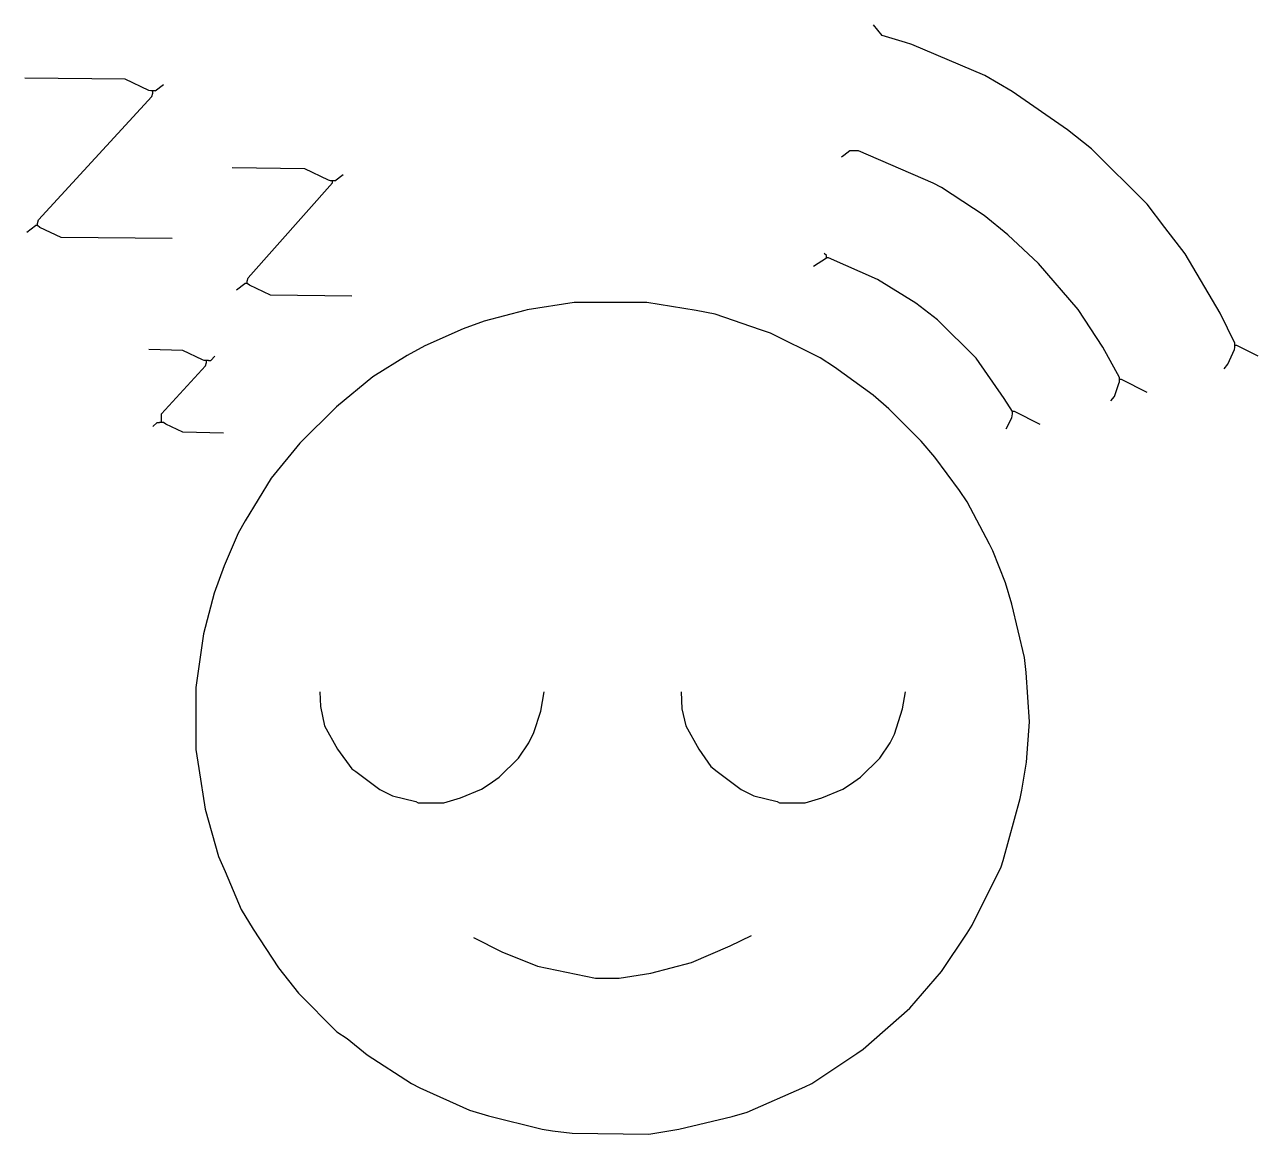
# Model space of a CAD drawing. Extents: x 11 to 588, y 15 to 534.
import ezdxf

# ---------------------------------------------------------------- set-up
doc = ezdxf.new("R2010")
doc.units = 0
doc.layers.get('0').update_dxf_attribs({"linetype": 'CONTINUOUS'})

msp = doc.modelspace()

# ---------------------------------------------------------------- linework, layer by layer
at = {"color": 250, "linetype": 'CONTINUOUS'}
for points in [[(577, 385), (570.2, 399.1), (553.76, 426.82), (544.243902, 439.195122), (536, 450), (510, 476), (498.795082, 484.754098), (472.846154, 502.769231), (460.1, 510.2), (425.9, 524.7), (422.9, 525.7), (412, 529), (408, 534)], [(70, 503), (69.1, 503.2), (57.989805, 508.510629), (11, 509)], [(17, 441), (17.472973, 442.662162), (70.509901, 500.40099), (71, 502)], [(71, 503), (70, 503)], [(72, 503), (71, 503)], [(71, 502), (71, 503)], [(72, 503), (76, 506)], [(523, 369), (515.230769, 383.153846), (503.754098, 400.795082), (485.249057, 422.228302), (470.771698, 435.750943), (459.795082, 444.754098), (439.846154, 457.769231), (435.9, 459.8), (401, 475), (397, 475), (394.1, 472.8), (393, 472)], [(154, 461), (153.1, 461.2), (141.986134, 466.514682), (108, 467)], [(156, 461), (160, 464)], [(115, 414), (115.487805, 415.609756), (155, 460)], [(155, 461), (154, 461)], [(156, 461), (155, 461)], [(155, 460), (155, 461)], [(12, 437), (16, 440)], [(17, 440), (16, 440)], [(17, 440), (17, 441)], [(80, 434), (28.009253, 434.490391), (18.1, 439.2), (17, 440)], [(386, 426), (385, 427)], [(380, 421), (386, 425)], [(386, 425), (386, 426)], [(387, 425), (386, 425)], [(473, 353), (469.2, 359.1), (456, 378), (438, 396), (427.82, 403.76), (409.9, 414.8), (387, 425)], [(110, 410), (114, 413)], [(115, 413), (114, 413)], [(115, 413), (115, 414)], [(164, 407), (126.012484, 407.486859), (116.1, 412.2), (115, 413)], [(303, 15), (316.932432, 17.405405), (341.911765, 23.352941), (348.911765, 25.352941), (375.9, 37.2), (379.1, 38.8), (400.18, 52.76), (403.153846, 54.769231), (425, 74), (439.752941, 91.211765), (451.8, 109.1), (454.230769, 112.846154), (467.7, 140.1), (468.7, 143.1), (476.615385, 172.076923), (477.384615, 175.923077), (479.527624, 189.024862), (481, 208), (479.430769, 231.053846), (478.569231, 237.946154), (472.7, 262.9), (469.7, 272.9), (463.8, 287.9), (462.2, 291.1), (451.769231, 310.846154), (448.230769, 316.153846), (436.752212, 331.783186), (430.247788, 339.216814), (415.216814, 354.247788), (407.783186, 360.752212), (389.846154, 373.769231), (383.1, 378.2), (359.9, 389.7), (355.1, 391.3), (333.923077, 398.615385), (325.076923, 400.384615), (302, 404), (268, 404), (246.067568, 400.594595), (244.923077, 400.384615), (225.9, 395.3), (216.1, 391.7), (198.1, 383.8), (189.9, 379.2), (173.846154, 369.230769), (156.783186, 355.247788), (139.752212, 338.216814), (126.24, 321.82), (114.2, 301.9), (110.8, 296.1), (104.3, 280.9), (99.7, 268.1), (94.615385, 249.076923), (91, 224), (91, 195), (92.439024, 186.04878), (95.384615, 167.076923), (101.7, 144.9), (104.7, 137.9), (112.230769, 120.153846), (117.8, 110.9), (129.769231, 92.846154), (139, 81), (157, 63), (161.788235, 59.752941), (171.153846, 52.230769), (191.9, 38.8), (195.9, 36.8), (219.1, 26.3), (227.911765, 23.647059), (253.067568, 17.405405), (257.932432, 16.594595), (267.013139, 15.486131), (303, 15)], [(95, 377), (94.1, 377.2), (84.972414, 381.531034), (69, 382)], [(572, 373), (573.769231, 375.153846), (576.8, 382.1), (577, 383)], [(577, 384), (577, 385)], [(578, 384), (577, 384)], [(577, 383), (577, 384)], [(588, 379), (578, 384)], [(75, 349), (75, 352), (95.508197, 374.409836), (96, 376)], [(96, 377), (95, 377)], [(97, 377), (96, 377)], [(96, 376), (96, 377)], [(97, 377), (98, 377), (100, 379)], [(519, 358), (520.769231, 360.153846), (522.8, 366.1), (523, 367)], [(523, 368), (523, 369)], [(524, 368), (523, 368)], [(523, 367), (523, 368)], [(536, 362), (524, 368)], [(470, 345), (472.7, 350.1), (473, 352)], [(474, 353), (473, 353)], [(473, 352), (473, 353)], [(486, 347), (474, 353)], [(71, 346), (73, 348), (74, 348)], [(75, 348), (74, 348)], [(75, 348), (75, 349)], [(76, 348), (75, 348)], [(104, 343), (85.023691, 343.473815), (77.1, 347.2), (76, 348)], [(149, 222), (149.430769, 215.053846), (151.3, 206.1), (157.24, 195.18), (164, 186), (165.82, 184.76), (177.18, 176.24), (183.1, 173.3), (193.911765, 170.647059), (195, 170), (207, 170), (214.911765, 172.352941), (224.735294, 176.441176), (228.18, 178.76), (233, 182), (242, 191), (246.769231, 198.153846), (249.2, 202.9), (252.352941, 212.911765), (254, 222)], [(318, 222), (318.439024, 214.04878), (320.3, 206.1), (326.24, 195.18), (332, 187), (334.82, 184.76), (346.18, 176.24), (352.1, 173.3), (362.911765, 170.647059), (364, 170), (376, 170), (383.911765, 172.352941), (393.735294, 176.441176), (397.18, 178.76), (402, 182), (411, 191), (415.769231, 198.153846), (417.8, 202.1), (421.58, 214.06), (423, 222)], [(221, 107), (234.1, 100.3), (250.911765, 93.647059), (278, 88), (289, 88), (303.932432, 90.405405), (322.9, 95.3), (340.9, 103.2), (351, 108)]]:
    msp.add_lwpolyline(points, dxfattribs=at)

doc.saveas('drawing.dxf')
